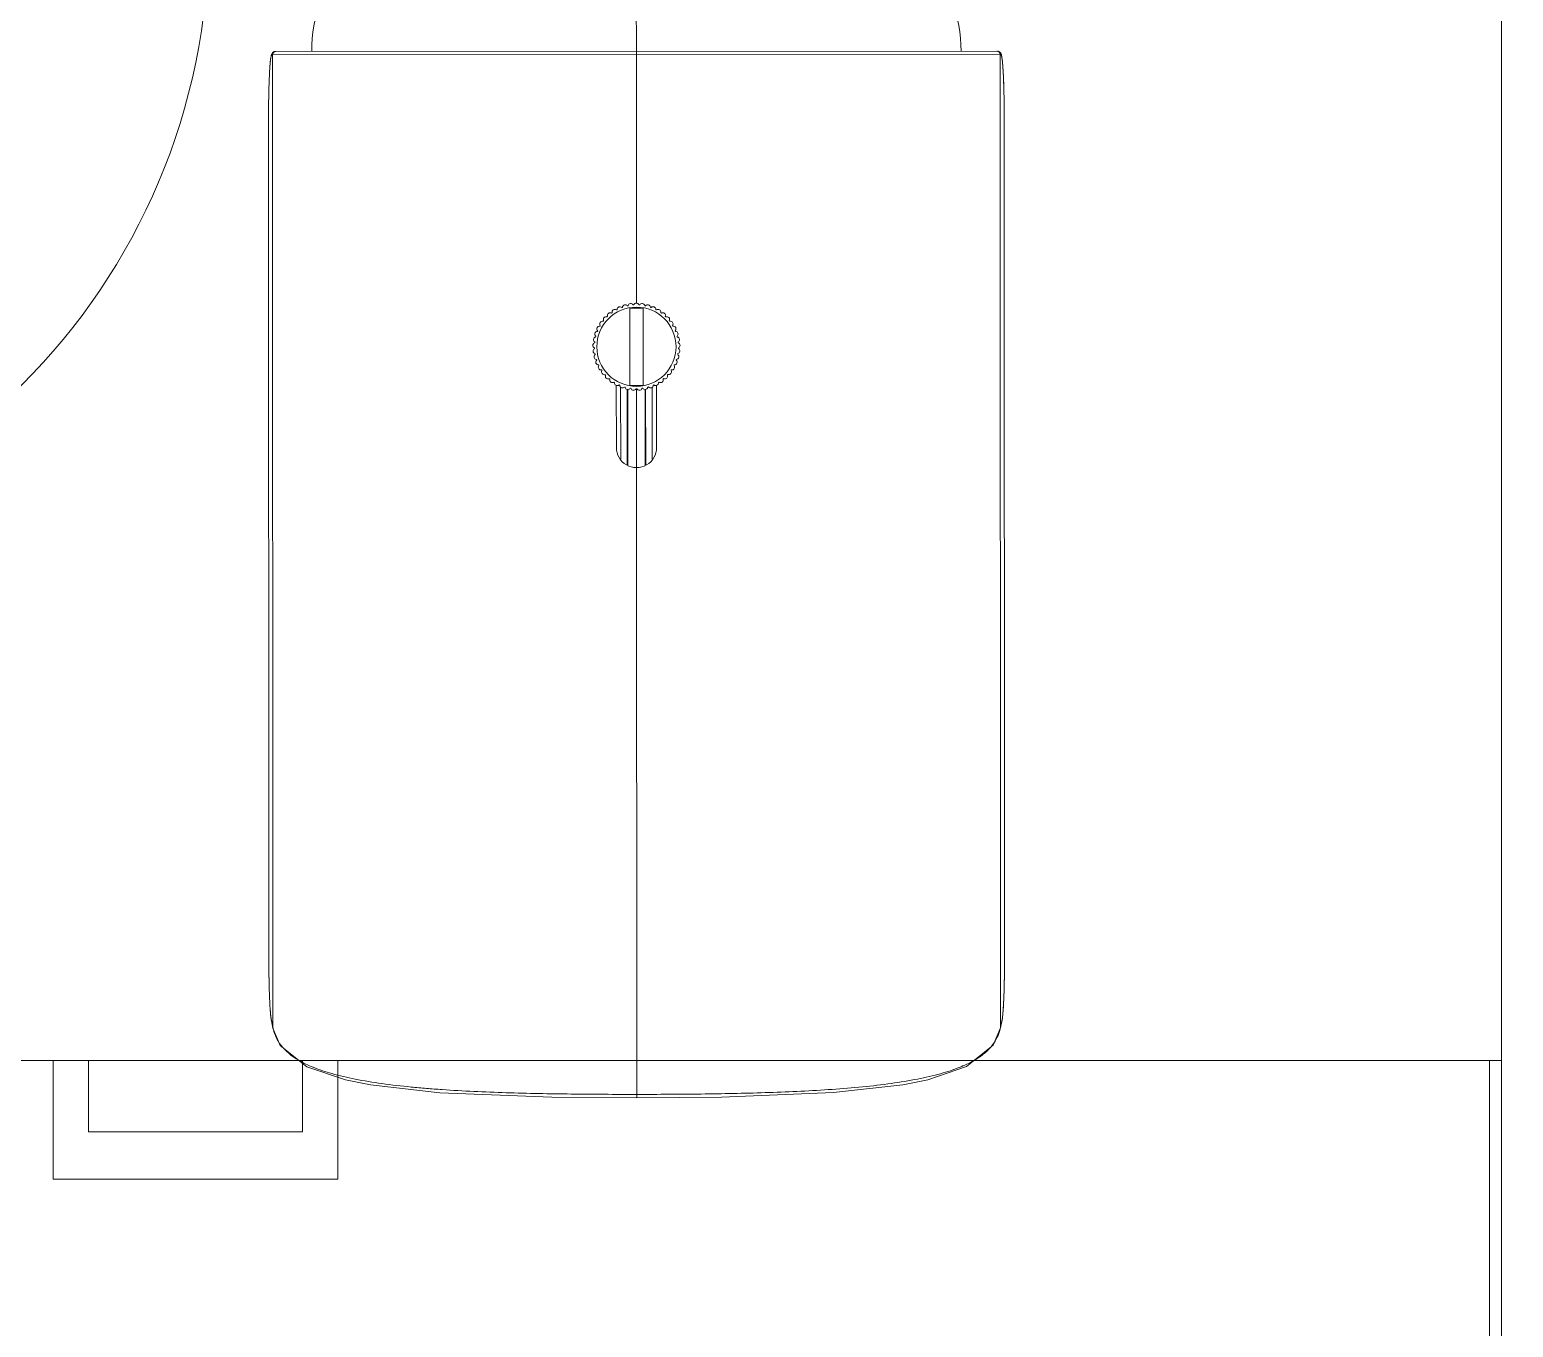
# Model space of a CAD drawing. Header units: inches. Extents: x 0.9 to 36.3, y 0.7 to 23.3.
# Drawn here: x 22.6508 to 22.8591, y 8.7705 to 8.9527 of the extents above; entities that cross this region are included whole.
import ezdxf

# ---------------------------------------------------------------- set-up
doc = ezdxf.new("R2010")
doc.units = ezdxf.units.IN
doc.layers.add('Blocks', color=7, linetype='Continuous', lineweight=5, true_color=0x9a9c7f)
doc.layers.add('PDF_Geometry', color=7, linetype='Continuous', lineweight=9, true_color=0x777777)
doc.layers.add('CCTV', color=38, linetype='Continuous', lineweight=0)
doc.layers.add('Numbering CCTV', color=38, linetype='Continuous', lineweight=0)

msp = doc.modelspace()

# ---------------------------------------------------------------- linework, layer by layer
at = {"layer": 'Blocks', "linetype": 'ByBlock'}
msp.add_lwpolyline([(21.92410786946614, 8.369659423828125), (21.92410786946614, 7.996341281467013), (22.23742845323351, 7.996341281467013), (22.23742845323351, 8.807974921332464), (22.85740322536892, 8.807974921332464), (22.23742845323351, 8.807974921332464), (22.23742845323351, 7.996341281467013), (21.92410786946614, 7.996341281467013)], close=True, dxfattribs=at)
at = {"layer": 'CCTV', "linetype": 'ByBlock'}
for p, q in [((22.73595382146911, 8.977677113800283), (22.73596412519159, 8.949669915729569)), ((22.78666191726039, 8.949688567222132), (22.68526633410767, 8.94965126423736)), ((22.73597713119109, 8.914317499455176), (22.7359641252013, 8.949669915729569)), ((22.78713231723723, 8.949217299690638), (22.68479625473856, 8.94917963975211)), ((22.68494690606459, 8.812606370006343), (22.68489666135154, 8.949179676691251)), ((22.78703193591788, 8.949217262760797), (22.78708218063497, 8.812643945127)), ((22.68432973429603, 8.940233325257147), (22.68432910172895, 8.940224492997718)), ((22.68432910172895, 8.940224492997718), (22.68437247996156, 8.822315397574677)), ((22.68432973758488, 8.940224493231646), (22.68432910172895, 8.940224492997718)), ((22.68432973429603, 8.940233325257147), (22.68432974858018, 8.940377764753539)), ((22.78760533648263, 8.940406353417998), (22.7876054463332, 8.940270792172356)), ((22.78760608453415, 8.940262488145393), (22.7876054463332, 8.940270792172356)), ((22.78760608453415, 8.940262488145393), (22.78760544934334, 8.940262487911717)), ((22.78764946276674, 8.822353392718021), (22.78760608453415, 8.940262488145393)), ((22.7350347397958, 8.913634558755831), (22.73692002482784, 8.91363525234382)), ((22.73503874342696, 8.902752037705778), (22.7350347397958, 8.913634558755831)), ((22.73692002482784, 8.91363525234382), (22.736924028459, 8.902752731293766)), ((22.73315345427351, 8.902762546816646), (22.73315665848929, 8.894052966902471)), ((22.73375923749403, 8.902530217799395), (22.73376295935311, 8.892413599138301)), ((22.73469265947305, 8.902205925812567), (22.73469647391891, 8.891569581558386)), ((22.73478354769163, 8.891546380269496), (22.73477963056443, 8.902193769474348)), ((22.736924028459, 8.902752731293766), (22.73503874342696, 8.902752037705778)), ((22.73598563316327, 8.8912260797389), (22.73598157219048, 8.902302129307216)), ((22.73718355002451, 8.902200200278905), (22.7371874691526, 8.891547372360048)), ((22.73727452577688, 8.891570645497545), (22.73727051370145, 8.902207982138151)), ((22.73820741993941, 8.892413082063864), (22.73820369759622, 8.902531016597173)), ((22.73881251358539, 8.894055047666448), (22.73880930861618, 8.902766675550474)), ((22.73601817556076, 8.802752159485344), (22.73598562641386, 8.891226079735745)), ((22.68437247996156, 8.822315397574677), (22.68437311671137, 8.822312860468145)), ((22.68437247996156, 8.822315397574677), (22.68437311581748, 8.822315397808605)), ((22.78764882757594, 8.822353392484338), (22.78764946276674, 8.822353392718021)), ((22.78764882963422, 8.822347919932703), (22.78764946276674, 8.822353392718021)), ((22.68442395464741, 8.818318647568304), (22.6844197522883, 8.81848122951505)), ((22.78760500527184, 8.8185189005983), (22.78760093850727, 8.8183569427881)), ((22.6847321015961, 8.813626429657223), (22.6847415705477, 8.81352948208692)), ((22.68494690606459, 8.812606370006343), (22.68473243408791, 8.813625031033226)), ((22.68474157059784, 8.813529481849102), (22.68495669867514, 8.812507898749693)), ((22.68495637508389, 8.812509422117426), (22.68494690608216, 8.812606369925561)), ((22.78728683682835, 8.813567207797167), (22.78707248719283, 8.812545591896537)), ((22.78708218064033, 8.81264394515047), (22.78707278297448, 8.812546990401376)), ((22.78729614486823, 8.81366390293929), (22.78708218063497, 8.812643945127)), ((22.78728683752394, 8.813567211112513), (22.7872962344941, 8.81366416254626))]:
    msp.add_line(p, q, dxfattribs=at)
for points in [[(22.68495648054977, 8.812508922710972), (22.68597025661573, 8.810101777567233), (22.68970329803967, 8.80709274234755), (22.69514666255643, 8.805243967379749), (22.69864314414198, 8.804546509715884), (22.70837823689325, 8.803455193889121), (22.72409649465618, 8.802838589177732), (22.73601817556076, 8.802752159485344)], [(22.73601817556076, 8.802752159485344), (22.74792003486456, 8.80284702607311), (22.76364262171394, 8.803474441760507), (22.77338047215572, 8.804572096406652), (22.77687770811613, 8.805271628152337), (22.78232048210564, 8.807122174494367), (22.78605391014018, 8.81012868053977), (22.78707266838296, 8.812546445941528)]]:
    msp.add_lwpolyline(points, dxfattribs=at)
msp.add_circle((22.7359793841274, 8.908193645024753), 0.005561591220882919, dxfattribs=at)
for centre, radius, start, end in [((22.71178296196434, 8.949661019587104), 0.0213932878168584, 104.2373005705148, 180.021078861897), ((22.76014528841894, 8.949678811872246), 0.0213932878168584, 0.021078861897063, 75.80485715327947), ((22.68536765969296, 8.94918030293696), 0.000470998656248489, 90.0603126439261, 180.0603398581899), ((22.68526648465036, 8.949180944095435), 0.0004703201671938338, 90.02580574405152, 138.0686818348146), ((22.78656093722469, 8.949217531494003), 0.0004709986568140745, 359.9818179067857, 89.98179974479682), ((22.78666211149071, 8.949218245835574), 0.0004703214278840201, 40.15245193613777, 90.01627015164904), ((22.68580174347106, 8.948867236256937), 0.001112868596526116, 159.9771523650224, 161.2987823348085), ((22.74380765743361, 8.944384023212017), 0.04371348104460943, 3.557430120023266, 3.79305452204541), ((22.85010616644134, 8.940295369556253), 0.1657764383374435, 179.1550228797375, 179.9715225077931), ((22.62526781470356, 8.940239269058466), 0.1623376077641224, 0.05897111861490478, 0.913883582686886), ((22.73439240294006, 8.913720431405633), 0.0003770570319242657, 36.31424418015887, 175.7279135435853), ((22.7359793841274, 8.908193645024753), 0.005891516123816651, 101.4624724066972, 102.5796853171653), ((22.73517702733092, 8.913887510193511), 0.0003770570319242657, 28.31424418032602, 167.7279135437664), ((22.7359793841274, 8.908193645024753), 0.005891516123816651, 93.46247240667952, 94.5796853171543), ((22.73597726868402, 8.913943764372473), 0.0003770570319242657, 20.31424418088999, 159.7279135436418), ((22.7359793841274, 8.908193645024753), 0.005891516123816651, 85.46247240675285, 86.57968531723321), ((22.73677755121194, 8.91388809901914), 0.0003770570319242657, 12.31424418002779, 151.7279135431516), ((22.7359793841274, 8.908193645024753), 0.005891516123816651, 77.46247240674361, 78.57968531720705), ((22.73756229832536, 8.913721597596073), 0.0003770570319242657, 4.314244180208957, 143.7279135433688), ((22.7359793841274, 8.908193645024753), 0.005891516123816651, 141.4624724066596, 142.5796853171386), ((22.73170479718037, 8.912039653789726), 0.0003770570319242657, 68.31424418000206, 207.7279135437588), ((22.7359793841274, 8.908193645024753), 0.005891516123816651, 133.4624724067276, 134.5796853171953), ((22.73228165813281, 8.91259713221762), 0.0003770570319242657, 60.31424418002904, 199.7279135436853), ((22.7359793841274, 8.908193645024753), 0.005891516123816651, 125.4624724067115, 126.579685317259), ((22.7329304911157, 8.913068901776096), 0.0003770570319242657, 52.31424418023639, 191.7279135436989), ((22.7359793841274, 8.908193645024753), 0.005891516123816651, 117.4624724066973, 118.579685317144), ((22.733638667333, 8.913445780007404), 0.0003770570319242657, 44.31424418022387, 183.7279135436016), ((22.7359793841274, 8.908193645024753), 0.005891516123816651, 109.4624724066862, 110.5796853172798), ((22.7359793841274, 8.908193645024753), 0.005891516123816651, 69.46247240670385, 70.57968531721929), ((22.73831623581453, 8.91344750086408), 0.0003770570319242657, 356.3142441804303, 135.7279135438986), ((22.7359793841274, 8.908193645024753), 0.005891516123816651, 61.46247240665012, 62.57968531719818), ((22.73902468914365, 8.91307114380448), 0.0003770570319242657, 348.3142441803375, 127.7279135436438), ((22.7359793841274, 8.908193645024753), 0.005891516123816651, 53.46247240663423, 54.57968531718612), ((22.73967386907469, 8.912599851779198), 0.0003770570319242657, 340.3142441805902, 119.727913542828), ((22.7359793841274, 8.908193645024753), 0.005891516123816651, 45.46247240659869, 46.57968531715826), ((22.74025114005861, 8.912042797951326), 0.0003770570319242657, 332.3142441808173, 111.7279135432691), ((22.7359793841274, 8.908193645024753), 0.005891516123816651, 37.4624724066556, 38.57968531713453), ((22.73051004194433, 8.909968517716692), 0.0003770570319242657, 92.31424417993279, 231.7279135438514), ((22.73081028374285, 8.910712430089454), 0.0003770570319242657, 84.31424418004056, 223.7279135438108), ((22.7359793841274, 8.908193645024753), 0.005891516123816651, 157.4624724066551, 158.5796853172273), ((22.73121113620054, 8.911407317176089), 0.0003770570319242657, 76.31424418000918, 215.7279135438885), ((22.7359793841274, 8.908193645024753), 0.005891516123816651, 149.4624724067853, 150.5796853172226), ((22.74074526617241, 8.911410824740166), 0.0003770570319242657, 324.3142441804927, 103.7279135428166), ((22.7359793841274, 8.908193645024753), 0.005891516123816651, 29.46247240676986, 30.5796853172096), ((22.74114662981327, 8.910716232785273), 0.0003770570319242657, 316.3142441805555, 95.72791354349914), ((22.7359793841274, 8.908193645024753), 0.005891516123816651, 21.46247240656703, 22.57968531713909), ((22.74144741889457, 8.909972541529093), 0.0003770570319242657, 308.3142441805564, 87.72791354339141), ((22.73023269376913, 8.908392207141272), 0.0003770570319242657, 108.3142441799875, 247.7279135437751), ((22.7302609856592, 8.907590490030998), 0.0003770570319242657, 116.3142441800015, 255.7279135437985), ((22.73031625467011, 8.909190059465843), 0.0003770570319242657, 100.31424417993, 239.7279135437273), ((22.7359793841274, 8.908193645024753), 0.005891516123816651, 181.4624724064995, 182.579685317105), ((22.7359793841274, 8.908193645024753), 0.005891516123816651, 173.462472406612, 174.5796853172697), ((22.7359793841274, 8.908193645024753), 0.005891516123816651, 165.4624724066581, 166.5796853172219), ((22.7359793841274, 8.908193645024753), 0.005891516123816651, 13.4624724065726, 14.57968531713591), ((22.74164177889891, 8.909194226075915), 0.0003770570319242657, 300.3142441811123, 79.72791354289369), ((22.74169822484377, 8.907594697740514), 0.0003770570319242657, 284.3142441810688, 63.7279135432668), ((22.7359793841274, 8.908193645024753), 0.005891516123816651, 5.46247240652457, 6.57968531718226), ((22.74172592682985, 8.908396435450683), 0.0003770570319242657, 292.3142441806534, 71.72791354243651), ((22.7359793841274, 8.908193645024753), 0.005891516123816651, 357.4624724066894, 358.5796853172947), ((22.73040057967079, 8.906800512646612), 0.0003770570319242657, 124.3142441797191, 263.7279135438765), ((22.7359793841274, 8.908193645024753), 0.005891516123816651, 189.4624724065402, 190.5796853170478), ((22.73064875876545, 8.906037650999274), 0.0003770570319242657, 132.314244179912, 271.7279135438183), ((22.7359793841274, 8.908193645024753), 0.005891516123816651, 197.4624724067275, 198.5796853171646), ((22.7359793841274, 8.908193645024753), 0.005891516123816651, 205.4624724066822, 206.5796853171371), ((22.7359793841274, 8.908193645024753), 0.005891516123816651, 333.4624724066571, 334.5796853171119), ((22.74131159440751, 8.906041573809155), 0.0003770570319242657, 268.3142441812608, 47.72791354264108), ((22.7359793841274, 8.908193645024753), 0.005891516123816651, 341.4624724066296, 342.5796853170666), ((22.74155921212814, 8.906804617857937), 0.0003770570319242657, 276.314244180504, 55.72791354290456), ((22.7359793841274, 8.908193645024753), 0.005891516123816651, 349.4624724065262, 350.579685317254), ((22.73100069241915, 8.905316753323198), 0.0003770570319242657, 140.314244180083, 279.7279135437664), ((22.7359793841274, 8.908193645024753), 0.005891516123816651, 213.4624724065245, 214.5796853171135), ((22.73144953064387, 8.904651851071698), 0.0003770570319242657, 148.3142441799866, 287.7279135437104), ((22.7359793841274, 8.908193645024753), 0.005891516123816651, 221.462472406591, 222.5796853170513), ((22.73198653731398, 8.904055885810862), 0.0003770570319242657, 156.3142441798904, 295.7279135438619), ((22.7359793841274, 8.908193645024753), 0.005891516123816651, 229.4624724066132, 230.5796853171029), ((22.73260126020551, 8.903540457326336), 0.0003770570319242657, 164.3142441800527, 303.7279135437067), ((22.73936093090856, 8.903542944179165), 0.0003770570319242657, 236.3142441800876, 15.72791354322549), ((22.7359793841274, 8.908193645024753), 0.005891516123816651, 309.4624724065918, 310.5796853170854), ((22.73997527438605, 8.904058824831754), 0.0003770570319242657, 244.3142441793093, 23.72791354364322), ((22.7359793841274, 8.908193645024753), 0.005891516123816651, 317.4624724066745, 318.5796853171227), ((22.7405118424049, 8.904655185055951), 0.0003770570319242657, 252.3142441792714, 31.72791354302284), ((22.7359793841274, 8.908193645024753), 0.005891516123816651, 325.4624724066059, 326.5796853172695), ((22.74096019127902, 8.905320417378594), 0.0003770570319242657, 260.3142441809558, 39.72791354337769), ((22.7359793841274, 8.908193645024753), 0.005891516123816651, 237.4624724066509, 238.579685317093), ((22.73328173443665, 8.903115597847556), 0.0003770570319242657, 172.3142441803249, 311.7279135435997), ((22.7359793841274, 8.908193645024753), 0.005891516123816651, 245.4624724066111, 246.5796853171256), ((22.73401471535045, 8.902789576780808), 0.0003770570319242657, 180.3142441801144, 319.7279135437286), ((22.7359793841274, 8.908193645024753), 0.005891516123816651, 253.4624724066213, 254.5796853170585), ((22.73478593630726, 8.90256873975552), 0.0003770570319242657, 188.3142441802433, 327.7279135435634), ((22.7359793841274, 8.908193645024753), 0.005891516123816651, 261.4624724065553, 262.579685317043), ((22.7355803863684, 8.902457385112882), 0.0003770570319242657, 196.3142441800962, 335.7279135436655), ((22.7359793841274, 8.908193645024753), 0.005891516123816651, 269.4624724066489, 270.5796853171454), ((22.73638260246702, 8.902457680244616), 0.0003770570319242657, 204.3142441796072, 343.727913543225), ((22.7359793841274, 8.908193645024753), 0.005891516123816651, 277.4624724066308, 278.5796853172388), ((22.73717697037926, 8.902569619406336), 0.0003770570319242657, 212.3142441810719, 351.7279135433113), ((22.7359793841274, 8.908193645024753), 0.005891516123816651, 285.4624724066257, 286.5796853171045), ((22.73794802863739, 8.902791023829309), 0.0003770570319242657, 220.3142441807365, 359.7279135434424), ((22.7359793841274, 8.908193645024753), 0.005891516123816651, 293.4624724066686, 294.5796853170721), ((22.73868076946942, 8.903117584128573), 0.0003770570319242657, 228.3142441801945, 7.727913543251134), ((22.7359793841274, 8.908193645024753), 0.005891516123816651, 301.4624724065936, 302.5796853170473), ((22.73598458603733, 8.894054007284467), 0.002827927739431993, 180.021078861897, 0.021078861897063), ((22.83683398768206, 8.822252394144257), 0.1524608829611603, 179.9772763663872, 181.4173724587933), ((22.62738058708756, 8.822267481250258), 0.1602682627328207, 358.6597631087179, 0.02875676759033475), ((22.68796709471717, 8.814209469856898), 0.003296342199303242, 190.9139539469258, 191.9024415876146), ((22.69167824834268, 8.81402968687651), 0.006880174400210132, 191.9391190359791, 192.7171218736494), ((22.69152501274049, 8.813994730159862), 0.006723002568978395, 192.7140005551142, 194.4166382468808), ((22.78062288602784, 8.814000386542567), 0.006600134841757982, 342.8926785389717, 347.3520872118398), ((22.78039866482425, 8.814052818789818), 0.006830395932072929, 347.3347684714072, 348.0964217074714), ((22.78405648101652, 8.81424571139695), 0.003300764605363931, 348.1400981217603, 349.1397513040436)]:
    msp.add_arc(centre, radius, start, end, dxfattribs=at)
for points, knots in [([(22.68475614092594, 8.949248276715323), (22.68476210655434, 8.949264632136305), (22.68479278051191, 8.949342511626682), (22.68483458012838, 8.949417354227972), (22.68487805613596, 8.949467554428068)], [0, 0, 0, 0, 0.2077028839, 1, 1, 1, 1]), ([(22.68487805613596, 8.949467554428068), (22.68492035058016, 8.949516390318962), (22.68503485876837, 8.949612878921322), (22.68518418865187, 8.94965066592804), (22.68526598174331, 8.949650689228733)], [0, 0, 0, 0, 0.4412954926, 1, 1, 1, 1]), ([(22.78666223968472, 8.949688143096616), (22.78675049823632, 8.949688208430835), (22.786909681894, 8.949644548383574), (22.78702637189573, 8.949536311928242), (22.78706795653936, 8.949483476738408)], [0, 0, 0, 0, 0.5675947167, 1, 1, 1, 1]), ([(22.78706795653936, 8.949483476738408), (22.78708685048366, 8.949459471118736), (22.78714176373005, 8.949377294456802), (22.7871750327026, 8.949283483547013), (22.78719468496272, 8.949218622838949)], [0, 0, 0, 0, 0.3107060203, 1, 1, 1, 1]), ([(22.68432907943134, 8.940224492404042), (22.68432876074068, 8.941183949601253), (22.68434276934811, 8.943002194913309), (22.68440794928296, 8.945489773071063), (22.68449448262866, 8.947261223640382), (22.68459086340174, 8.948350030613298), (22.68464526916377, 8.948769798011767), (22.68467862118153, 8.948945539036824)], [0, 0, 0, 0, 0.3295681484, 0.6245211979, 0.8547721672, 0.9385564879, 1, 1, 1, 1]), ([(22.68434775535759, 8.942740090984145), (22.68435447455273, 8.943188457797795), (22.68437120455422, 8.944051966728313), (22.68440770161043, 8.945286523285695), (22.6844537233432, 8.946390166252534), (22.68450796328106, 8.947334703817887), (22.68456821441101, 8.948095057876198), (22.68462689967201, 8.948605408028488), (22.68467777950008, 8.948905189062565), (22.68471518457259, 8.949050569153624), (22.68474402284313, 8.949137433495771), (22.68478057667095, 8.949179864444034), (22.68479625473856, 8.94917963975211)], [0, 0, 0, 0, 0.2074545976, 0.3995615514, 0.5713822028, 0.7184953189, 0.8371592934, 0.9244215452, 0.9556281407, 0.9783480196, 0.992745993, 1, 1, 1, 1]), ([(22.68467862118153, 8.948945539036824), (22.68468341213421, 8.948970783894609), (22.68470225113051, 8.949064561205915), (22.68472517144389, 8.949157773974797), (22.68474763048167, 8.949224058788104)], [0, 0, 0, 0, 0.2685511476, 1, 1, 1, 1]), ([(22.78713231723721, 8.949217299690645), (22.78714897352052, 8.949217534217716), (22.78718724887322, 8.949170316699202), (22.78721705858905, 8.949076457648225), (22.78725626289417, 8.948917612261418), (22.78730933232286, 8.948591114240706), (22.78737054152447, 8.948035802782542), (22.78740694675695, 8.947553721966223), (22.78742538386979, 8.94727579871774)], [0, 0, 0, 0, 0.0251959662, 0.076230517, 0.1570824188, 0.268200293, 0.5787030814, 1, 1, 1, 1]), ([(22.78719468496272, 8.949218622838949), (22.78720216097064, 8.949193948874537), (22.78723169975869, 8.94908527847775), (22.78725261301242, 8.948974486326698), (22.78726702758571, 8.948888906877158)], [0, 0, 0, 0, 0.2290349282, 1, 1, 1, 1]), ([(22.78726702758571, 8.948888906877158), (22.78729796417429, 8.948705236075142), (22.78735007062059, 8.948273520715567), (22.78744255206682, 8.947175745615738), (22.78752708219719, 8.945419727381246), (22.78759101407329, 8.942975742203217), (22.78760572946919, 8.941198004812204), (22.78760610908501, 8.940262487518332)], [0, 0, 0, 0, 0.0646881422, 0.1509087756, 0.3826102902, 0.6750910758, 1, 1, 1, 1]), ([(22.78743690720508, 8.947096400289652), (22.78747691468543, 8.946453290855448), (22.78753856602492, 8.94503083754583), (22.78757226173889, 8.943607611287682), (22.78758477264024, 8.942828489159716)], [0, 0, 0, 0, 0.4526298599, 1, 1, 1, 1]), ([(22.68473037467618, 8.813585358271666), (22.68469652517001, 8.81376060349584), (22.68464130196503, 8.814180395529615), (22.68454343719854, 8.815269351098948), (22.68445550015726, 8.817042827265283), (22.68438819945158, 8.819533376862495), (22.6843728420003, 8.821354475290054), (22.68437246350965, 8.82231539799395)], [0, 0, 0, 0, 0.0612422057, 0.1451089545, 0.3751714435, 0.6702847219, 1, 1, 1, 1]), ([(22.78764947862437, 8.822353393146077), (22.78764980720526, 8.821392662702948), (22.78763579456192, 8.81957187709935), (22.78757035216429, 8.817081621533124), (22.78748374529452, 8.815308199644548), (22.78738672183479, 8.814219084564996), (22.78733182761786, 8.813799146323532), (22.78729812783554, 8.813623800727711)], [0, 0, 0, 0, 0.3296764757, 0.6247690797, 0.8548434902, 0.9387286458, 1, 1, 1, 1]), ([(22.68454707779001, 8.815395444311264), (22.68453351632331, 8.815606882276029), (22.68447811140446, 8.816580628890694), (22.68444418267452, 8.817555490289863), (22.6844239546474, 8.818318647568312)], [0, 0, 0, 0, 0.2172387166, 1, 1, 1, 1]), ([(22.78760093850726, 8.818356942788107), (22.78759390513017, 8.81808396876545), (22.7875653636078, 8.817109165011733), (22.78752441312401, 8.81613457723002), (22.78747998920688, 8.815433809406358)], [0, 0, 0, 0, 0.2799976058, 1, 1, 1, 1]), ([(22.68463046065904, 8.81435404217531), (22.68462268357885, 8.814430143299148), (22.6845896907975, 8.814776842395041), (22.6845644724919, 8.815124242055518), (22.68454707779001, 8.815395444311264)], [0, 0, 0, 0, 0.2196581171, 1, 1, 1, 1]), ([(22.68473243408789, 8.813625031033233), (22.68472264876458, 8.81367138124228), (22.68467847547406, 8.81391288316054), (22.6846505964913, 8.814157006857638), (22.68463046065904, 8.81435404217531)], [0, 0, 0, 0, 0.1930131507, 1, 1, 1, 1]), ([(22.78739478534492, 8.81436685302554), (22.78738738254339, 8.8142949699023), (22.78736123846203, 8.814059832179247), (22.78732998441873, 8.813824775804623), (22.78729614486822, 8.8136639029393)], [0, 0, 0, 0, 0.3053507377, 1, 1, 1, 1]), ([(22.78747998920688, 8.815433809406358), (22.78747365250538, 8.815333850717742), (22.78744980824499, 8.814977859578889), (22.78742107569197, 8.814622139115663), (22.78739478534492, 8.81436685302554)], [0, 0, 0, 0, 0.2807190987, 1, 1, 1, 1]), ([(22.68501371145368, 8.812320896507991), (22.68511080460355, 8.811943315146586), (22.68538444754017, 8.811169483502226), (22.68637998407924, 8.80952893771537), (22.68822357119622, 8.80809430330958), (22.69072883330408, 8.806916757445236), (22.69339256737548, 8.80604466862242), (22.69662418043682, 8.805302622932828), (22.70034054151606, 8.804692432065572), (22.70368897876527, 8.804312040415049), (22.70650971743022, 8.804062983010631), (22.7094420025123, 8.803830320503941), (22.71317142077314, 8.803624708081166), (22.71769376164011, 8.803455193880623), (22.72225501345384, 8.803333820645925), (22.72836674932441, 8.803242929776896), (22.73295643439261, 8.803222289704408), (22.73601800216368, 8.80322348074326)], [0, 0, 0, 0, 0.0217628306, 0.0455132753, 0.10626757, 0.148141194, 0.2000984211, 0.2622673611, 0.3331150413, 0.4102058541, 0.450329931, 0.4911846381, 0.574399426, 0.6588009824, 0.7438018824, 0.8290988532, 1, 1, 1, 1]), ([(22.73601800216368, 8.80322348074326), (22.73902816246887, 8.80322422269353), (22.74503844316456, 8.803255921301144), (22.75253593029674, 8.803396657713446), (22.75848850561386, 8.803627539931057), (22.76287103814094, 8.803866971632623), (22.76712757769204, 8.804203063152901), (22.77117029716374, 8.80465268043229), (22.77488282792984, 8.805231261908418), (22.77770238025786, 8.805848646391286), (22.77969114646707, 8.80642141562776), (22.78131283444932, 8.80698545424844), (22.7827371967047, 8.807603701746626), (22.78393016568623, 8.80831640872415), (22.7848464176159, 8.808968452266711), (22.78574729792123, 8.809817750653309), (22.78650258785012, 8.810920442614204), (22.7868161119236, 8.811686050916073), (22.78693100076441, 8.812058874657723)], [0, 0, 0, 0, 0.1689501724, 0.3373373693, 0.4208498257, 0.5032884738, 0.5836652921, 0.6604684327, 0.7315381748, 0.7944665186, 0.8223160762, 0.8476393455, 0.8908313699, 0.9091322182, 0.9255418832, 0.9539023311, 0.9781036347, 1, 1, 1, 1])]:
    msp.add_open_spline(points, degree=3, knots=knots, dxfattribs=at)
for points in [[(22.6849165916579, 8.94949523051475), (22.68484134624433, 8.949411460702578), (22.68479572879821, 8.949292371981791), (22.68479577022404, 8.949179769797212)], [(22.78713282695301, 8.949217419145924), (22.78713278724406, 8.949325354539866), (22.78709119581731, 8.949439024809756), (22.78702159293161, 8.949521520198434)]]:
    msp.add_open_spline(points, degree=3, dxfattribs=at)
at = {"layer": 'Numbering CCTV', "linetype": 'ByBlock', "ltscale": 0.001}
msp.add_circle((22.58642072951394, 8.966167253324455), 0.08951629024653585, dxfattribs=at)
at = {"layer": 'PDF_Geometry', "linetype": 'ByBlock'}
for points in [[(24.54900105794271, 9.296288384331596), (22.86073642306857, 9.296288384331596), (22.86073642306857, 9.266289605034721), (22.86073642306857, 9.222958034939236), (22.85740322536892, 9.222958034939236), (22.85740322536892, 7.628022935655381), (22.03743659125434, 7.628022935655381), (22.03743659125434, 7.621356540256076), (22.03576999240451, 7.621356540256076), (21.98743862575955, 7.621356540256076), (21.98743862575955, 7.531360202365451), (22.03576999240451, 7.531360202365451), (22.03576999240451, 7.571358574761284), (22.61241319444444, 7.571358574761284), (22.61241319444444, 7.121376885308159), (22.03576999240451, 7.121376885308159), (22.03576999240451, 7.156375461154513), (21.98743862575955, 7.156375461154513), (21.98743862575955, 7.121376885308159), (21.4857923719618, 7.121376885308159)], [(22.85740322536892, 7.641355726453993), (22.85740322536892, 8.807974921332464), (22.75740729437934, 8.807974921332464), (22.5907474093967, 8.807974921332464)], [(22.6540781656901, 8.807974921332464), (22.6540781656901, 8.7913089328342), (22.69407653808594, 8.7913089328342), (22.69407653808594, 8.807974921332464), (22.69407653808594, 8.7913089328342), (22.69407653808594, 8.807974921332464)], [(22.68907674153646, 8.807974921332464), (22.68907674153646, 8.797975328233507), (22.68907674153646, 8.807974921332464), (22.68907674153646, 8.797975328233507), (22.65907796223958, 8.797975328233507), (22.68907674153646, 8.797975328233507), (22.68907674153646, 8.807974921332464), (22.68907674153646, 8.797975328233507), (22.65907796223958, 8.797975328233507), (22.68907674153646, 8.797975328233507), (22.65907796223958, 8.797975328233507), (22.68907674153646, 8.797975328233507), (22.68907674153646, 8.807974921332464), (22.69407653808594, 8.807974921332464), (22.69407653808594, 8.7913089328342), (22.6540781656901, 8.7913089328342), (22.6540781656901, 8.807974921332464), (22.65907796223958, 8.807974921332464), (22.65907796223958, 8.797975328233507), (22.65907796223958, 8.807974921332464), (22.65907796223958, 8.797975328233507), (22.65907796223958, 8.807974921332464), (22.65907796223958, 8.797975328233507), (22.65907796223958, 8.807974921332464)], [(22.8557366265191, 7.628022935655381), (22.8557366265191, 8.807974921332464)]]:
    msp.add_lwpolyline(points, dxfattribs=at)
for points in [[(22.6540781656901, 8.807974921332464), (22.6540781656901, 8.7913089328342), (22.69407653808594, 8.7913089328342), (22.6540781656901, 8.7913089328342), (22.6540781656901, 8.807974921332464), (22.6540781656901, 8.7913089328342), (22.69407653808594, 8.7913089328342), (22.69407653808594, 8.807974921332464), (22.69407653808594, 8.7913089328342), (22.6540781656901, 8.7913089328342)], [(22.8557366265191, 8.807974921332464), (22.8557366265191, 7.628022935655381)]]:
    msp.add_lwpolyline(points, close=True, dxfattribs=at)

doc.saveas('drawing.dxf')
